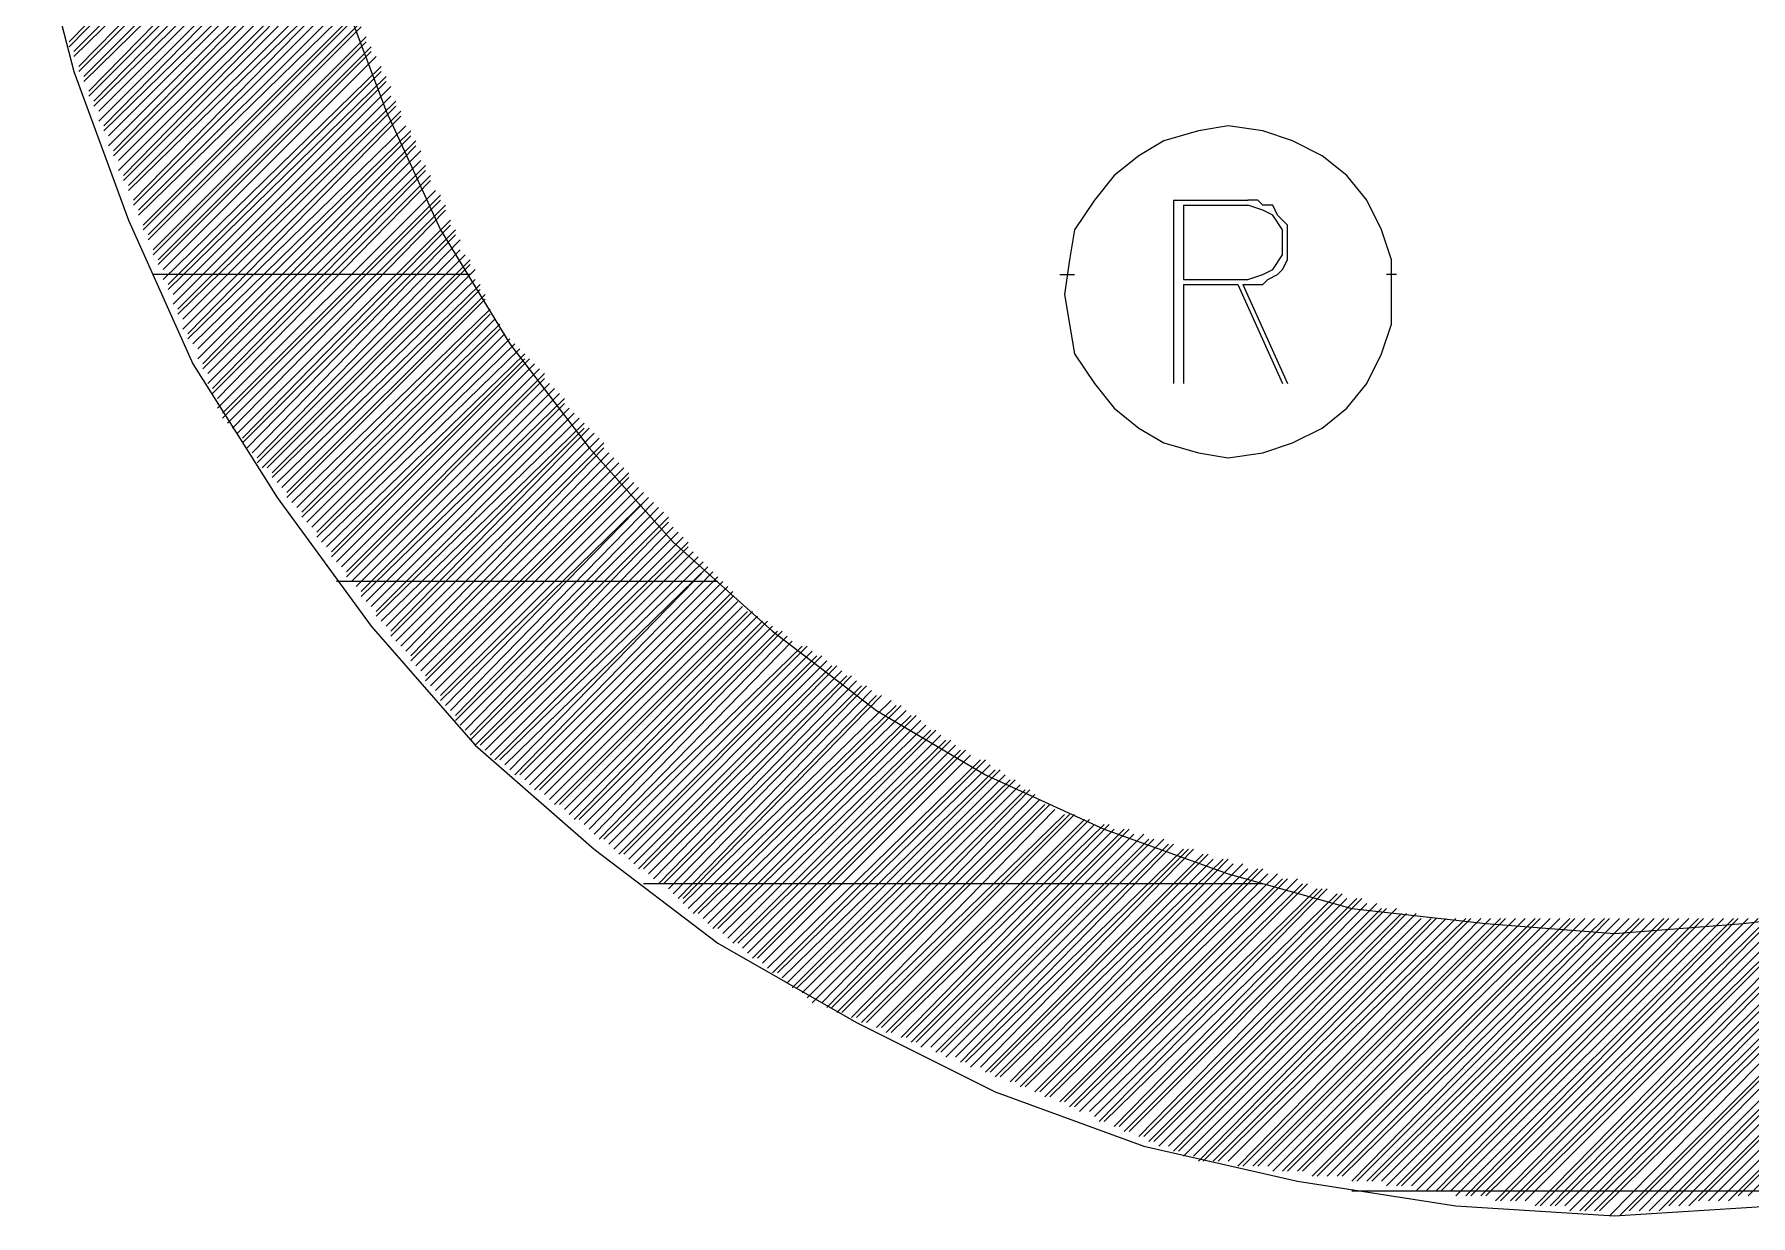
# Model space of a CAD drawing. Extents: x 11 to 601, y 12 to 779.
# Drawn here: x 396.12 to 416.91, y 177.18 to 191.49 of the extents above; entities that cross this region are included whole.
import ezdxf

# ---------------------------------------------------------------- set-up
doc = ezdxf.new("R2010")
doc.units = 0
doc.layers.add('DH152', color=7, linetype='CONTINUOUS')

msp = doc.modelspace()

# ---------------------------------------------------------------- linework, layer by layer
at = {"layer": 'DH152', "color": 7}
for points in [[(399.47999, 194.399995), (396.53999, 191.399995)], [(399.47999, 194.339995), (396.53999, 191.339995)], [(399.53999, 194.219995), (396.59999, 191.279995)], [(399.53999, 194.099995), (396.59999, 191.219995)], [(399.53999, 194.039995), (396.65999, 191.099995)], [(399.53999, 193.919995), (396.65999, 191.039995)], [(399.59999, 193.859995), (396.71999, 190.979995)], [(399.59999, 193.739995), (396.71999, 190.919995)], [(399.59999, 193.679995), (396.77999, 190.799995)], [(399.59999, 193.559995), (396.77999, 190.739995)], [(399.59999, 193.499995), (396.83999, 190.679995)], [(399.65999, 193.379995), (396.83999, 190.619995)], [(399.65999, 193.319995), (396.89999, 190.559995)], [(399.65999, 193.199995), (396.89999, 190.439995)], [(399.65999, 193.139995), (396.95999, 190.379995)], [(399.71999, 193.019995), (396.95999, 190.319995)], [(399.71999, 192.959995), (397.01999, 190.259995)], [(396.11999, 192.899995), (396.59999, 191.039995), (397.25999, 189.239995), (398.03999, 187.499995), (399.05999, 185.879995), (400.19999, 184.319995), (401.45999, 182.879995), (402.89999, 181.619995), (404.39999, 180.479995), (406.07999, 179.519996), (407.75999, 178.679996), (409.55999, 178.019996), (411.41999, 177.599996), (413.33999, 177.299996), (415.25999, 177.179996), (417.17999, 177.299996)], [(399.71999, 192.839995), (397.01999, 190.139995)], [(399.71999, 192.779995), (397.07999, 190.079995)], [(399.71999, 192.659995), (397.07999, 190.019995)], [(399.77999, 192.599995), (397.13999, 189.959995)], [(399.77999, 192.479995), (397.13999, 189.839995)], [(399.77999, 192.419995), (397.19999, 189.779995)], [(399.77999, 192.299995), (397.19999, 189.719995)], [(399.83999, 192.239995), (397.25999, 189.659995)], [(399.83999, 192.119995), (397.25999, 189.599995)], [(399.83999, 192.059995), (397.31999, 189.479995)], [(399.89999, 191.999995), (397.31999, 189.419995)], [(399.95999, 191.939995), (397.37999, 189.359995)], [(399.83999, 191.999995), (400.37999, 190.559995), (401.03999, 189.119995), (401.87999, 187.739995), (402.83999, 186.479995), (403.85999, 185.339995), (405.05999, 184.259995), (406.31999, 183.299995), (407.63999, 182.519995), (409.07999, 181.859995), (410.57999, 181.319995), (412.07999, 180.899995), (413.69999, 180.719995), (415.25999, 180.599995), (416.81999, 180.719995), (418.37999, 180.899995)], [(399.95999, 191.819995), (397.37999, 189.299995)], [(400.01999, 191.759995), (397.43999, 189.179995)], [(400.01999, 191.699995), (397.43999, 189.119995)], [(400.07999, 191.639995), (397.49999, 189.059995)], [(400.07999, 191.579995), (397.49999, 188.999995)], [(400.13999, 191.459995), (397.55999, 188.879995)], [(400.13999, 191.399995), (397.55999, 188.819995)], [(400.19999, 191.339995), (397.61999, 188.759995)], [(400.19999, 191.279995), (397.61999, 188.699995)], [(400.25999, 191.219995), (397.67999, 188.639995)], [(400.31999, 191.099995), (397.67999, 188.519995)], [(400.31999, 191.039995), (397.73999, 188.459995)], [(400.37999, 190.979995), (397.73999, 188.399995)], [(400.37999, 190.919995), (397.79999, 188.339995)], [(400.43999, 190.859995), (397.79999, 188.219995)], [(400.43999, 190.739995), (397.85999, 188.159995)], [(400.49999, 190.679995), (397.85999, 188.099995)], [(400.49999, 190.619995), (397.91999, 188.039995)], [(400.55999, 190.559995), (397.91999, 187.919995)], [(400.55999, 190.499995), (397.97999, 187.859995)], [(400.61999, 190.379995), (397.97999, 187.799995)], [(400.67999, 190.319995), (398.03999, 187.739995)], [(400.67999, 190.259995), (398.09999, 187.679995)], [(400.73999, 190.199995), (398.09999, 187.559995)], [(400.73999, 190.139995), (398.15999, 187.499995)], [(400.79999, 190.079995), (398.15999, 187.439995)], [(400.79999, 189.959995), (398.21999, 187.379995)], [(400.85999, 189.899995), (398.21999, 187.259995)], [(400.85999, 189.839995), (398.27999, 187.199995)], [(400.91999, 189.779995), (398.27999, 187.139995)], [(400.91999, 189.719995), (398.33999, 187.079995)], [(400.97999, 189.599995), (398.33999, 186.959995)], [(401.03999, 189.539995), (398.39999, 186.899995)], [(401.03999, 189.479995), (398.39999, 186.839995)], [(401.09999, 189.419995), (398.45999, 186.779995)], [(409.91999, 189.479995), (409.91999, 187.259995)], [(409.91999, 189.479995), (410.81999, 189.479995)], [(410.03999, 189.419995), (410.03999, 188.519995), (410.81999, 188.519995)], [(410.03999, 189.419995), (410.81999, 189.419995)], [(411.29999, 188.939995), (411.29999, 189.059995), (411.29999, 189.179995), (411.23999, 189.239995), (411.17999, 189.299995), (411.11999, 189.419995), (410.99999, 189.419995), (410.93999, 189.479995), (410.81999, 189.479995), (410.81999, 189.479995)], [(410.81999, 188.519995), (410.99999, 188.579995), (411.11999, 188.639995), (411.23999, 188.819995), (411.23999, 188.939995), (411.23999, 189.119995), (411.11999, 189.299995), (410.99999, 189.359995), (410.81999, 189.419995), (410.81999, 189.419995)], [(401.09999, 189.359995), (398.51999, 186.719995)], [(401.15999, 189.239995), (398.57999, 186.659995)], [(401.15999, 189.179995), (398.63999, 186.599995)], [(401.21999, 189.119995), (398.63999, 186.539995)], [(401.21999, 189.059995), (398.69999, 186.479995)], [(401.27999, 188.999995), (398.75999, 186.419995)], [(401.27999, 188.879995), (398.81999, 186.359995)], [(401.33999, 188.819995), (398.81999, 186.299995)], [(410.75999, 188.459995), (410.87999, 188.459995), (410.99999, 188.459995), (411.05999, 188.519995), (411.17999, 188.579995), (411.23999, 188.639995), (411.29999, 188.759995), (411.29999, 188.819995), (411.29999, 188.939995), (411.29999, 188.939995)], [(401.39999, 188.579995), (397.55999, 188.579995)], [(401.39999, 188.759995), (398.87999, 186.239995)], [(401.39999, 188.699995), (398.93999, 186.239995)], [(401.45999, 188.639995), (398.99999, 186.179995)], [(408.53999, 188.579995), (408.71999, 188.579995)], [(412.61999, 188.579995), (412.49999, 188.579995)], [(401.45999, 188.519995), (398.99999, 186.119995)], [(401.51999, 188.459995), (399.05999, 186.059995)], [(401.51999, 188.399995), (399.11999, 185.999995)], [(410.03999, 188.459995), (410.69999, 188.459995)], [(410.03999, 188.459995), (410.03999, 187.259995)], [(410.69999, 188.459995), (411.23999, 187.259995)], [(410.75999, 188.459995), (411.29999, 187.259995)], [(401.57999, 188.339995), (399.17999, 185.939995)], [(401.57999, 188.279995), (399.17999, 185.879995)], [(401.63999, 188.159995), (399.23999, 185.819995)], [(401.63999, 188.099995), (399.29999, 185.759995)], [(401.69999, 188.039995), (399.35999, 185.699995)], [(401.75999, 187.979995), (399.35999, 185.639995)], [(401.75999, 187.919995), (399.41999, 185.579995)], [(401.81999, 187.859995), (399.47999, 185.519995)], [(401.87999, 187.799995), (399.53999, 185.459995)], [(401.93999, 187.739995), (399.53999, 185.399995)], [(401.99999, 187.679995), (399.59999, 185.339995)], [(402.05999, 187.619995), (399.65999, 185.279995)], [(402.11999, 187.559995), (399.71999, 185.159995)], [(402.05999, 187.559995), (399.71999, 185.219995)], [(402.17999, 187.499995), (399.77999, 185.099995)], [(402.23999, 187.439995), (399.83999, 185.039995)], [(402.29999, 187.379995), (399.89999, 184.979995)], [(402.29999, 187.319995), (399.89999, 184.919995)], [(402.35999, 187.259995), (399.95999, 184.859995)], [(402.41999, 187.199995), (400.01999, 184.799995)], [(402.47999, 187.139995), (400.07999, 184.739995)], [(402.53999, 187.079995), (400.07999, 184.679995)], [(402.53999, 187.019995), (400.13999, 184.619995)], [(402.59999, 186.959995), (400.19999, 184.559995)], [(402.65999, 186.899995), (400.25999, 184.499995)], [(402.71999, 186.839995), (400.25999, 184.439995)], [(402.77999, 186.779995), (400.31999, 184.379995)], [(402.77999, 186.719995), (400.37999, 184.319995)], [(402.83999, 186.719995), (400.43999, 184.259995)], [(402.89999, 186.659995), (400.43999, 184.199995)], [(402.95999, 186.599995), (400.49999, 184.139995)], [(403.01999, 186.539995), (400.55999, 184.079995)], [(403.01999, 186.479995), (400.61999, 184.019995)], [(403.07999, 186.419995), (400.67999, 183.959995)], [(403.13999, 186.359995), (400.67999, 183.899995)], [(403.19999, 186.299995), (400.73999, 183.839995)], [(403.25999, 186.239995), (400.79999, 183.779995)], [(403.31999, 186.179995), (400.85999, 183.719995)], [(403.31999, 186.119995), (400.85999, 183.659995)], [(403.37999, 186.059995), (400.91999, 183.599995)], [(403.43999, 185.999995), (400.97999, 183.539995)], [(403.49999, 185.939995), (401.03999, 183.479995)], [(403.55999, 185.879995), (401.03999, 183.419995)], [(403.55999, 185.879995), (401.09999, 183.359995)], [(403.61999, 185.819995), (401.15999, 183.299995)], [(403.67999, 185.759995), (401.21999, 183.239995)], [(403.73999, 185.699995), (401.21999, 183.179995)], [(403.79999, 185.639995), (401.27999, 183.119995)], [(403.79999, 185.579995), (401.33999, 183.059995)], [(403.85999, 185.519995), (401.39999, 182.999995)], [(403.91999, 185.459995), (401.39999, 182.939995)], [(403.97999, 185.399995), (401.45999, 182.879995)], [(404.03999, 185.339995), (401.51999, 182.879995)], [(404.03999, 185.279995), (401.57999, 182.819995)], [(404.09999, 185.219995), (401.63999, 182.759995)], [(404.15999, 185.159995), (401.69999, 182.699995)], [(404.21999, 185.099995), (401.75999, 182.699995)], [(404.27999, 185.039995), (401.81999, 182.639995)], [(404.27999, 185.039995), (401.87999, 182.579995)], [(404.39999, 184.859995), (399.77999, 184.859995)], [(404.33999, 184.979995), (401.93999, 182.519995)], [(404.39999, 184.919995), (401.99999, 182.519995)], [(404.45999, 184.859995), (402.05999, 182.459995)], [(404.51999, 184.799995), (402.11999, 182.399995)], [(404.57999, 184.739995), (402.17999, 182.339995)], [(404.57999, 184.679995), (402.23999, 182.339995)], [(404.63999, 184.619995), (402.29999, 182.279995)], [(404.69999, 184.559995), (402.35999, 182.219995)], [(404.75999, 184.499995), (402.41999, 182.159995)], [(404.81999, 184.499995), (402.47999, 182.159995)], [(404.87999, 184.439995), (402.53999, 182.099995)], [(404.93999, 184.379995), (402.59999, 182.039995)], [(404.99999, 184.379995), (402.65999, 181.979995)], [(405.05999, 184.319995), (402.71999, 181.979995)], [(405.11999, 184.259995), (402.77999, 181.919995)], [(405.17999, 184.259995), (402.83999, 181.859995)], [(405.23999, 184.199995), (402.89999, 181.799995)], [(405.29999, 184.139995), (402.95999, 181.739995)], [(405.41999, 184.079995), (403.01999, 181.739995)], [(405.47999, 184.079995), (403.07999, 181.679995)], [(405.53999, 184.019995), (403.13999, 181.619995)], [(405.59999, 183.959995), (403.19999, 181.559995)], [(405.65999, 183.959995), (403.25999, 181.559995)], [(405.71999, 183.899995), (403.31999, 181.499995)], [(405.77999, 183.839995), (403.37999, 181.439995)], [(405.83999, 183.839995), (403.43999, 181.379995)], [(405.89999, 183.779995), (403.49999, 181.379995)], [(405.95999, 183.719995), (403.55999, 181.319995)], [(406.01999, 183.719995), (403.61999, 181.259995)], [(406.07999, 183.659995), (403.67999, 181.199995)], [(406.13999, 183.599995), (403.73999, 181.199995)], [(406.19999, 183.599995), (403.79999, 181.139995)], [(406.25999, 183.539995), (403.85999, 181.079995)], [(406.31999, 183.479995), (403.91999, 181.019995)], [(406.37999, 183.479995), (403.97999, 181.019995)], [(406.49999, 183.419995), (403.97999, 180.959995)], [(406.55999, 183.359995), (404.03999, 180.899995)], [(406.61999, 183.359995), (404.09999, 180.839995)], [(406.67999, 183.299995), (404.15999, 180.839995)], [(406.73999, 183.239995), (404.21999, 180.779995)], [(406.79999, 183.239995), (404.27999, 180.719995)], [(406.85999, 183.179995), (404.33999, 180.659995)], [(406.91999, 183.119995), (404.39999, 180.659995)], [(406.97999, 183.059995), (404.45999, 180.599995)], [(407.03999, 183.059995), (404.51999, 180.539995)], [(407.09999, 182.999995), (404.57999, 180.479995)], [(407.15999, 182.939995), (404.63999, 180.479995)], [(407.21999, 182.939995), (404.69999, 180.419995)], [(407.27999, 182.879995), (404.75999, 180.359995)], [(407.33999, 182.819995), (404.81999, 180.299995)], [(407.39999, 182.819995), (404.87999, 180.299995)], [(407.45999, 182.759995), (404.93999, 180.239995)], [(407.57999, 182.699995), (404.99999, 180.179995)], [(407.63999, 182.699995), (405.05999, 180.119995)], [(407.69999, 182.639995), (405.11999, 180.119995)], [(407.75999, 182.579995), (405.17999, 180.059995)], [(407.81999, 182.579995), (405.23999, 179.999995)], [(407.87999, 182.519995), (405.29999, 179.939996)], [(407.93999, 182.459995), (405.35999, 179.939996)], [(407.99999, 182.459995), (405.41999, 179.879996)], [(408.05999, 182.399995), (405.47999, 179.819996)], [(408.11999, 182.339995), (405.53999, 179.759996)], [(408.17999, 182.339995), (405.65999, 179.759996)], [(408.23999, 182.279995), (405.71999, 179.699996)], [(408.29999, 182.219995), (405.77999, 179.699996)], [(408.35999, 182.159995), (405.83999, 179.639996)], [(408.41999, 182.159995), (405.89999, 179.639996)], [(408.47999, 182.099995), (406.01999, 179.579996)], [(408.59999, 182.039995), (406.07999, 179.579996)], [(408.65999, 182.039995), (406.13999, 179.519996)], [(408.71999, 182.039995), (406.19999, 179.519996)], [(408.83999, 181.979995), (406.31999, 179.459996)], [(408.89999, 181.979995), (406.37999, 179.459996)], [(408.95999, 181.919995), (406.43999, 179.399996)], [(409.07999, 181.919995), (406.49999, 179.399996)], [(409.13999, 181.919995), (406.61999, 179.339996)], [(421.379989, 181.919995), (416.87999, 177.419996)], [(409.19999, 181.859995), (406.67999, 179.339996)], [(409.31999, 181.859995), (406.73999, 179.279996)], [(409.37999, 181.859995), (406.79999, 179.279996)], [(409.43999, 181.799995), (406.85999, 179.219996)], [(409.55999, 181.799995), (406.97999, 179.219996)], [(409.61999, 181.739995), (407.03999, 179.159996)], [(409.67999, 181.739995), (407.09999, 179.159996)], [(409.79999, 181.739995), (407.15999, 179.099996)], [(420.779989, 181.739995), (416.39999, 177.359996)], [(420.899989, 181.739995), (416.51999, 177.359996)], [(421.079989, 181.799995), (416.63999, 177.359996)], [(421.199989, 181.859995), (416.75999, 177.419996)], [(409.85999, 181.679995), (407.27999, 179.099996)], [(409.91999, 181.679995), (407.33999, 179.039996)], [(410.03999, 181.619995), (407.39999, 179.039996)], [(410.09999, 181.619995), (407.45999, 178.979996)], [(410.15999, 181.619995), (407.57999, 178.979996)], [(410.27999, 181.559995), (407.63999, 178.919996)], [(410.33999, 181.559995), (407.69999, 178.919996)], [(410.39999, 181.499995), (407.75999, 178.859996)], [(410.51999, 181.499995), (407.81999, 178.859996)], [(410.57999, 181.499995), (407.93999, 178.799996)], [(419.99999, 181.499995), (415.79999, 177.239996)], [(420.179989, 181.559995), (415.91999, 177.299996)], [(420.299989, 181.619995), (416.03999, 177.299996)], [(420.479989, 181.619995), (416.15999, 177.299996)], [(420.599989, 181.679995), (416.27999, 177.359996)], [(410.63999, 181.439995), (407.99999, 178.799996)], [(410.75999, 181.439995), (408.05999, 178.739996)], [(410.81999, 181.379995), (408.11999, 178.739996)], [(410.93999, 181.379995), (408.23999, 178.679996)], [(410.99999, 181.379995), (408.29999, 178.679996)], [(411.05999, 181.319995), (408.35999, 178.619996)], [(411.17999, 181.319995), (408.41999, 178.619996)], [(419.27999, 181.319995), (415.19999, 177.179996)], [(419.45999, 181.319995), (415.31999, 177.179996)], [(419.57999, 181.379995), (415.43999, 177.239996)], [(419.69999, 181.439995), (415.55999, 177.239996)], [(419.87999, 181.439995), (415.67999, 177.239996)], [(410.99999, 181.199995), (403.49999, 181.199995)], [(411.23999, 181.259995), (408.53999, 178.559996)], [(411.29999, 181.259995), (408.59999, 178.559996)], [(411.41999, 181.259995), (408.65999, 178.499996)], [(411.47999, 181.199995), (408.71999, 178.499996)], [(411.53999, 181.199995), (408.77999, 178.439996)], [(411.65999, 181.139995), (408.89999, 178.439996)], [(411.71999, 181.139995), (408.95999, 178.379996)], [(411.77999, 181.139995), (409.01999, 178.319996)], [(418.67999, 181.139995), (414.83999, 177.239996)], [(418.85999, 181.139995), (414.89999, 177.239996)], [(418.97999, 181.199995), (415.01999, 177.239996)], [(419.15999, 181.259995), (415.07999, 177.239996)], [(411.89999, 181.079995), (409.07999, 178.319996)], [(411.95999, 181.079995), (409.19999, 178.259996)], [(412.01999, 181.019995), (409.25999, 178.259996)], [(412.13999, 181.019995), (409.31999, 178.199996)], [(412.19999, 181.019995), (409.37999, 178.199996)], [(412.25999, 180.959995), (409.49999, 178.139996)], [(412.37999, 180.959995), (409.55999, 178.139996)], [(412.43999, 180.899995), (409.61999, 178.079996)], [(412.49999, 180.899995), (409.67999, 178.079996)], [(412.61999, 180.899995), (409.73999, 178.019996)], [(417.95999, 180.899995), (414.35999, 177.299996)], [(418.07999, 180.959995), (414.47999, 177.299996)], [(418.25999, 180.959995), (414.53999, 177.299996)], [(418.37999, 181.019995), (414.65999, 177.299996)], [(418.55999, 181.079995), (414.71999, 177.239996)], [(412.67999, 180.839995), (409.85999, 178.019996)], [(412.73999, 180.839995), (409.91999, 177.959996)], [(412.85999, 180.839995), (409.97999, 177.959996)], [(412.91999, 180.779995), (410.03999, 177.899996)], [(413.03999, 180.779995), (410.15999, 177.899996)], [(413.09999, 180.779995), (410.21999, 177.839996)], [(413.21999, 180.779995), (410.27999, 177.839996)], [(413.33999, 180.779995), (410.39999, 177.839996)], [(413.45999, 180.779995), (410.45999, 177.839996)], [(413.51999, 180.779995), (410.57999, 177.839996)], [(413.63999, 180.779995), (410.69999, 177.779996)], [(413.75999, 180.779995), (410.75999, 177.779996)], [(413.87999, 180.779995), (410.87999, 177.779996)], [(413.93999, 180.779995), (410.93999, 177.779996)], [(414.05999, 180.779995), (411.05999, 177.779996)], [(414.17999, 180.779995), (411.11999, 177.719996)], [(414.29999, 180.779995), (411.23999, 177.719996)], [(414.35999, 180.779995), (411.29999, 177.719996)], [(414.47999, 180.779995), (411.41999, 177.719996)], [(414.59999, 180.779995), (411.47999, 177.719996)], [(414.71999, 180.779995), (411.59999, 177.659996)], [(414.77999, 180.779995), (411.65999, 177.659996)], [(414.89999, 180.779995), (411.77999, 177.659996)], [(415.01999, 180.779995), (411.89999, 177.659996)], [(415.13999, 180.779995), (411.95999, 177.659996)], [(415.19999, 180.779995), (412.07999, 177.599996)], [(415.31999, 180.779995), (412.13999, 177.599996)], [(415.43999, 180.779995), (412.25999, 177.599996)], [(415.55999, 180.779995), (412.31999, 177.599996)], [(415.61999, 180.779995), (412.43999, 177.599996)], [(415.73999, 180.779995), (412.49999, 177.539996)], [(415.85999, 180.779995), (412.61999, 177.539996)], [(415.91999, 180.779995), (412.67999, 177.539996)], [(416.03999, 180.779995), (412.79999, 177.539996)], [(416.15999, 180.779995), (412.85999, 177.479996)], [(416.27999, 180.779995), (412.97999, 177.479996)], [(416.33999, 180.779995), (413.09999, 177.479996)], [(416.45999, 180.779995), (413.15999, 177.479996)], [(416.57999, 180.779995), (413.27999, 177.479996)], [(416.69999, 180.779995), (413.33999, 177.419996)], [(416.75999, 180.779995), (413.45999, 177.419996)], [(416.87999, 180.779995), (413.51999, 177.419996)], [(416.99999, 180.779995), (413.63999, 177.419996)], [(417.11999, 180.779995), (413.69999, 177.419996)], [(417.17999, 180.779995), (413.81999, 177.359996)], [(417.29999, 180.779995), (413.87999, 177.359996)], [(417.41999, 180.779995), (413.99999, 177.359996)], [(417.53999, 180.779995), (414.05999, 177.359996)], [(417.65999, 180.839995), (414.17999, 177.359996)], [(417.77999, 180.839995), (414.29999, 177.299996)], [(412.07999, 177.479996), (418.43999, 177.479996)]]:
    msp.add_lwpolyline(points, dxfattribs=at)
msp.add_lwpolyline([(412.55999, 188.339995), (412.55999, 188.759995), (412.43999, 189.119995), (412.25999, 189.479995), (412.01999, 189.779995), (411.71999, 190.019995), (411.35999, 190.199995), (410.99999, 190.319995), (410.57999, 190.379995), (410.21999, 190.319995), (409.79999, 190.199995), (409.49999, 190.019995), (409.19999, 189.779995), (408.95999, 189.479995), (408.71999, 189.119995), (408.65999, 188.759995), (408.59999, 188.339995), (408.65999, 187.979995), (408.71999, 187.619995), (408.95999, 187.259995), (409.19999, 186.959995), (409.49999, 186.719995), (409.79999, 186.539995), (410.21999, 186.419995), (410.57999, 186.359995), (410.99999, 186.419995), (411.35999, 186.539995), (411.71999, 186.719995), (412.01999, 186.959995), (412.25999, 187.259995), (412.43999, 187.619995), (412.55999, 187.979995)], close=True, dxfattribs=at)

doc.saveas('drawing.dxf')
